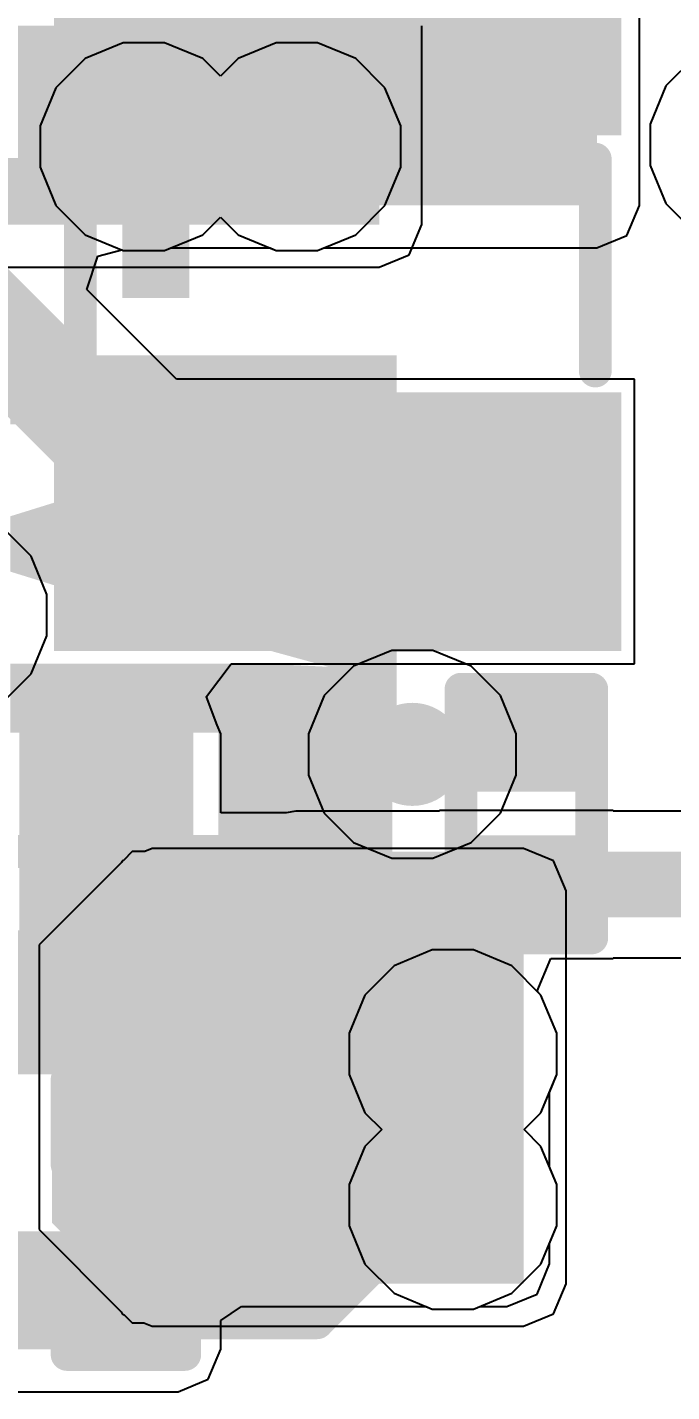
# Model space of a CAD drawing. Header units: inches. Extents: x 0 to 5429, y 0 to 5429.
# Drawn here: x 3.48 to 5.98, y 21.6 to 26.9 of the extents above; entities that cross this region are included whole.
import ezdxf

# ---------------------------------------------------------------- set-up
doc = ezdxf.new("R2010")
doc.units = ezdxf.units.IN
for name, color, linetype in [('Bottom Layer', 5, 'Continuous'), ('Bottom Overlay', 54, 'Continuous'), ('Bottom Paste', 16, 'Continuous'), ('Bottom Solder', 6, 'Continuous'), ('Ground', 16, 'Continuous'), ('Power', 76, 'Continuous'), ('Top Layer', 1, 'Continuous'), ('Top Overlay', 2, 'Continuous'), ('Top Paste', 8, 'Continuous'), ('Top Solder', 216, 'Continuous'), ('Via Holes', 16, 'Continuous')]:
    doc.layers.add(name, color=color, linetype=linetype)
doc.styles.add('Arial_Bold', font='', dxfattribs={"height": 0.2})
doc.styles.get('Arial_Bold').set_extended_font_data('Arial', bold=True)

# ---------------------------------------------------------------- blocks, each defined once
blk = doc.blocks.new('2_T____P___B_28')
at = {"layer": 'Bottom Layer'}
for points in [[(0.2857, 0.762), (-0.2857, 0.762), (-0.5715, 0.4763), (-0.5715, -0.4763), (-0.2857, -0.762), (0.2857, -0.762), (0.5715, -0.4763), (0.5715, 0.4763)], [(2.2858, 0.762), (1.7143, 0.762), (1.4285, 0.4763), (1.4285, -0.4763), (1.7143, -0.762), (2.2858, -0.762), (2.5715, -0.4763), (2.5715, 0.4763)]]:
    blk.add_hatch(color=5, dxfattribs=at).paths.add_polyline_path(points)
at = {"layer": 'Bottom Paste'}
for points in [[(0.2857, 0.762), (-0.2857, 0.762), (-0.5715, 0.4763), (-0.5715, -0.4763), (-0.2857, -0.762), (0.2857, -0.762), (0.5715, -0.4763), (0.5715, 0.4763)], [(2.2858, 0.762), (1.7143, 0.762), (1.4285, 0.4763), (1.4285, -0.4763), (1.7143, -0.762), (2.2858, -0.762), (2.5715, -0.4763), (2.5715, 0.4763)]]:
    blk.add_hatch(color=16, dxfattribs=at).paths.add_polyline_path(points)
at = {"layer": 'Bottom Solder'}
for points in [[(0.3366, 0.8636), (-0.3366, 0.8636), (-0.6731, 0.5271), (-0.6731, -0.5271), (-0.3366, -0.8636), (0.3366, -0.8636), (0.6731, -0.5271), (0.6731, 0.5271)], [(2.3366, 0.8636), (1.6635, 0.8636), (1.3269, 0.5271), (1.3269, -0.5271), (1.6635, -0.8636), (2.3366, -0.8636), (2.6731, -0.5271), (2.6731, 0.5271)]]:
    blk.add_hatch(color=6, dxfattribs=at).paths.add_polyline_path(points)
at = {"layer": 'Bottom Overlay', "const_width": 0.127}
for points in [[(-0.3556, 0.9144), (-0.7366, 0.5334)], [(2.3556, 0.9144), (-0.3556, 0.9144)], [(2.7366, 0.5334), (2.3556, 0.9144)], [(-0.7366, 0.5334), (-0.7366, -0.5334)], [(2.7366, 0.5334), (2.7366, -0.5334)], [(-0.3556, -0.9144), (-0.7366, -0.5334)], [(2.7366, -0.5334), (2.3556, -0.9144)], [(2.3556, -0.9144), (-0.3556, -0.9144)]]:
    blk.add_lwpolyline(points, dxfattribs=at)
at = {"layer": 'Bottom Overlay', "const_width": 0.0635}
for points in [[(-0.3874, 0.9144, 1), (-0.3239, 0.9144, 1)], [(-0.3874, 0.9144, 1), (-0.3239, 0.9144, 1)], [(2.3239, 0.9144, 1), (2.3874, 0.9144, 1)], [(2.3239, 0.9144, 1), (2.3874, 0.9144, 1)], [(-0.7683, 0.5334, 1), (-0.7048, 0.5334, 1)], [(-0.7683, 0.5334, 1), (-0.7048, 0.5334, 1)], [(2.7049, 0.5334, 1), (2.7684, 0.5334, 1)], [(2.7049, 0.5334, 1), (2.7684, 0.5334, 1)], [(-0.7683, -0.5334, 1), (-0.7048, -0.5334, 1)], [(-0.7683, -0.5334, 1), (-0.7048, -0.5334, 1)], [(2.7049, -0.5334, 1), (2.7684, -0.5334, 1)], [(2.7049, -0.5334, 1), (2.7684, -0.5334, 1)], [(-0.3874, -0.9144, 1), (-0.3239, -0.9144, 1)], [(-0.3874, -0.9144, 1), (-0.3239, -0.9144, 1)], [(2.3239, -0.9144, 1), (2.3874, -0.9144, 1)], [(2.3239, -0.9144, 1), (2.3874, -0.9144, 1)]]:
    blk.add_lwpolyline(points, format="xyb", close=True, dxfattribs=at)
blk = doc.blocks.new('R___0201_34')
at = {"layer": 'Top Layer'}
for points in [[(-0.41, 0.185), (-0.14, 0.185), (-0.14, -0.185), (-0.41, -0.185)], [(0.14, 0.185), (0.41, 0.185), (0.41, -0.185), (0.14, -0.185)]]:
    blk.add_hatch(color=1, dxfattribs=at).paths.add_polyline_path(points)
at = {"layer": 'Top Paste'}
for points in [[(-0.41, 0.185), (-0.14, 0.185), (-0.14, -0.185), (-0.41, -0.185)], [(0.14, 0.185), (0.41, 0.185), (0.41, -0.185), (0.14, -0.185)]]:
    blk.add_hatch(color=8, dxfattribs=at).paths.add_polyline_path(points)
at = {"layer": 'Top Solder'}
for points in [[(-0.465, 0.24), (-0.085, 0.24), (-0.085, -0.24), (-0.465, -0.24)], [(0.085, 0.24), (0.465, 0.24), (0.465, -0.24), (0.085, -0.24)]]:
    blk.add_hatch(color=216, dxfattribs=at).paths.add_polyline_path(points)
at = {"layer": 'Top Overlay', "const_width": 0.127}
for points in [[(0.4826, 0.254), (-0.4826, 0.254)], [(-0.4826, -0.254), (-0.4826, 0.254)], [(0.4826, -0.254), (0.4826, 0.254)], [(0.4826, -0.254), (-0.4826, -0.254)]]:
    blk.add_lwpolyline(points, dxfattribs=at)
at = {"layer": 'Top Overlay', "const_width": 0.0635}
for points in [[(-0.5143, 0.254, 1), (-0.4508, 0.254, 1)], [(-0.5143, 0.254, 1), (-0.4508, 0.254, 1)], [(0.4508, 0.254, 1), (0.5143, 0.254, 1)], [(0.4508, 0.254, 1), (0.5143, 0.254, 1)], [(-0.5143, -0.254, 1), (-0.4508, -0.254, 1)], [(-0.5143, -0.254, 1), (-0.4508, -0.254, 1)], [(0.4508, -0.254, 1), (0.5143, -0.254, 1)], [(0.4508, -0.254, 1), (0.5143, -0.254, 1)]]:
    blk.add_lwpolyline(points, format="xyb", close=True, dxfattribs=at)
blk = doc.blocks.new('DFN1006_3_45')
at = {"layer": 'Top Layer'}
for points in [[(-0.35, 0.55), (0.35, 0.55), (0.35, 0.15), (-0.35, 0.15)], [(-0.35, -0.15), (-0.1, -0.15), (-0.1, -0.55), (-0.35, -0.55)], [(0.1, -0.15), (0.35, -0.15), (0.35, -0.55), (0.1, -0.55)]]:
    blk.add_hatch(color=1, dxfattribs=at).paths.add_polyline_path(points)
at = {"layer": 'Top Paste'}
for points in [[(-0.35, 0.55), (0.35, 0.55), (0.35, 0.15), (-0.35, 0.15)], [(-0.35, -0.15), (-0.1, -0.15), (-0.1, -0.55), (-0.35, -0.55)], [(0.1, -0.15), (0.35, -0.15), (0.35, -0.55), (0.1, -0.55)]]:
    blk.add_hatch(color=8, dxfattribs=at).paths.add_polyline_path(points)
at = {"layer": 'Top Solder'}
for points in [[(-0.4516, 0.6516), (0.4516, 0.6516), (0.4516, 0.0484), (-0.4516, 0.0484)], [(-0.4516, -0.0484), (0.0016, -0.0484), (0.0016, -0.6516), (-0.4516, -0.6516)], [(-0.0016, -0.0484), (0.4516, -0.0484), (0.4516, -0.6516), (-0.0016, -0.6516)]]:
    blk.add_hatch(color=216, dxfattribs=at).paths.add_polyline_path(points)
at = {"layer": 'Top Overlay'}
for points, const_width in [([(-0.4572, 0.6604), (0.4572, 0.6604)], 0.127), ([(-0.4572, 0.6604), (-0.4572, -0.6604)], 0.127), ([(0.4572, 0.6604), (0.4572, -0.6604)], 0.127), ([(-0.7112, -0.2286), (-0.5842, -0.3556)], 0.1), ([(-0.7112, -0.2286), (-0.7112, -0.4826)], 0.1), ([(-0.5842, -0.3556), (-0.7112, -0.4826)], 0.1), ([(-0.4572, -0.6604), (0.4572, -0.6604)], 0.127)]:
    blk.add_lwpolyline(points, dxfattribs=dict(at, const_width=const_width))
for points, const_width in [([(-0.4889, 0.6604, 1), (-0.4254, 0.6604, 1)], 0.0635), ([(-0.4889, 0.6604, 1), (-0.4254, 0.6604, 1)], 0.0635), ([(0.4254, 0.6604, 1), (0.4889, 0.6604, 1)], 0.0635), ([(0.4254, 0.6604, 1), (0.4889, 0.6604, 1)], 0.0635), ([(-0.7362, -0.2286, 1), (-0.6862, -0.2286, 1)], 0.05), ([(-0.7362, -0.2286, 1), (-0.6862, -0.2286, 1)], 0.05), ([(-0.6092, -0.3556, 1), (-0.5592, -0.3556, 1)], 0.05), ([(-0.6092, -0.3556, 1), (-0.5592, -0.3556, 1)], 0.05), ([(-0.7362, -0.4826, 1), (-0.6862, -0.4826, 1)], 0.05), ([(-0.7362, -0.4826, 1), (-0.6862, -0.4826, 1)], 0.05), ([(-0.4889, -0.6604, 1), (-0.4254, -0.6604, 1)], 0.0635), ([(-0.4889, -0.6604, 1), (-0.4254, -0.6604, 1)], 0.0635), ([(0.4254, -0.6604, 1), (0.4889, -0.6604, 1)], 0.0635), ([(0.4254, -0.6604, 1), (0.4889, -0.6604, 1)], 0.0635)]:
    blk.add_lwpolyline(points, format="xyb", close=True, dxfattribs=dict(at, const_width=const_width))
blk = doc.blocks.new('SLO252012F4R7MTT_46')
at = {"layer": 'Top Layer'}
for points in [[(-1.4, 1), (-0.6, 1), (-0.6, -1), (-1.4, -1)], [(0.6, 1), (1.4, 1), (1.4, -1), (0.6, -1)]]:
    blk.add_hatch(color=1, dxfattribs=at).paths.add_polyline_path(points)
at = {"layer": 'Top Paste'}
for points in [[(-1.4, 1), (-0.6, 1), (-0.6, -1), (-1.4, -1)], [(0.6, 1), (1.4, 1), (1.4, -1), (0.6, -1)]]:
    blk.add_hatch(color=8, dxfattribs=at).paths.add_polyline_path(points)
at = {"layer": 'Top Solder'}
for points in [[(-1.5016, 1.1016), (-0.4984, 1.1016), (-0.4984, -1.1016), (-1.5016, -1.1016)], [(0.4984, 1.1016), (1.5016, 1.1016), (1.5016, -1.1016), (0.4984, -1.1016)]]:
    blk.add_hatch(color=216, dxfattribs=at).paths.add_polyline_path(points)
at = {"layer": 'Top Overlay', "const_width": 0.127}
for points in [[(0, 1), (-0.4064, 1)], [(0.4158, 1), (0, 1)], [(0, -1), (-0.4064, -1)], [(0.4158, -1), (0, -1)]]:
    blk.add_lwpolyline(points, dxfattribs=at)
at = {"layer": 'Top Overlay', "const_width": 0.0635}
for points in [[(-0.4381, 1, 1), (-0.3746, 1, 1)], [(-0.0318, 1, 1), (0.0318, 1, 1)], [(-0.0318, 1, 1), (0.0318, 1, 1)], [(0.3841, 1, 1), (0.4476, 1, 1)], [(-0.4381, -1, 1), (-0.3746, -1, 1)], [(-0.0318, -1, 1), (0.0318, -1, 1)], [(-0.0318, -1, 1), (0.0318, -1, 1)], [(0.3841, -1, 1), (0.4476, -1, 1)]]:
    blk.add_lwpolyline(points, format="xyb", close=True, dxfattribs=at)
blk = doc.blocks.new('CAP_0201_50')
at = {"layer": 'Top Layer'}
for points in [[(-0.45, 0.15), (-0.15, 0.15), (-0.15, -0.15), (-0.45, -0.15)], [(0.15, 0.15), (0.45, 0.15), (0.45, -0.15), (0.15, -0.15)]]:
    blk.add_hatch(color=1, dxfattribs=at).paths.add_polyline_path(points)
at = {"layer": 'Top Paste'}
for points in [[(-0.45, 0.15), (-0.15, 0.15), (-0.15, -0.15), (-0.45, -0.15)], [(0.15, 0.15), (0.45, 0.15), (0.45, -0.15), (0.15, -0.15)]]:
    blk.add_hatch(color=8, dxfattribs=at).paths.add_polyline_path(points)
at = {"layer": 'Top Solder'}
for points in [[(-0.505, 0.205), (-0.095, 0.205), (-0.095, -0.205), (-0.505, -0.205)], [(0.095, 0.205), (0.505, 0.205), (0.505, -0.205), (0.095, -0.205)]]:
    blk.add_hatch(color=216, dxfattribs=at).paths.add_polyline_path(points)
at = {"layer": 'Top Overlay', "const_width": 0.127}
for points in [[(-0.5334, -0.2286), (-0.5334, 0.2286)], [(-0.2032, 0.2286), (-0.5334, 0.2286)], [(0.5334, 0.2286), (0.2032, 0.2286)], [(0.5334, -0.2286), (0.5334, 0.2286)], [(-0.2032, -0.2286), (-0.5334, -0.2286)], [(0.5334, -0.2286), (0.2032, -0.2286)]]:
    blk.add_lwpolyline(points, dxfattribs=at)
at = {"layer": 'Top Overlay', "const_width": 0.0635}
for points in [[(-0.5651, 0.2286, 1), (-0.5016, 0.2286, 1)], [(-0.5651, 0.2286, 1), (-0.5016, 0.2286, 1)], [(-0.2349, 0.2286, 1), (-0.1714, 0.2286, 1)], [(0.1714, 0.2286, 1), (0.2349, 0.2286, 1)], [(0.5016, 0.2286, 1), (0.5651, 0.2286, 1)], [(0.5016, 0.2286, 1), (0.5651, 0.2286, 1)], [(-0.5651, -0.2286, 1), (-0.5016, -0.2286, 1)], [(-0.5651, -0.2286, 1), (-0.5016, -0.2286, 1)], [(-0.2349, -0.2286, 1), (-0.1714, -0.2286, 1)], [(0.1714, -0.2286, 1), (0.2349, -0.2286, 1)], [(0.5016, -0.2286, 1), (0.5651, -0.2286, 1)], [(0.5016, -0.2286, 1), (0.5651, -0.2286, 1)]]:
    blk.add_lwpolyline(points, format="xyb", close=True, dxfattribs=at)

msp = doc.modelspace()

# ---------------------------------------------------------------- hatches: boundary and pattern name
at = {"layer": 'Bottom Layer'}
for points in [[(0.2794, 26.1316), (4.8445, 26.1316), (4.8445, 26.9031), (0.2794, 26.9031)], [(3.9624, 22.0218), (5.405, 22.0218), (5.405, 23.5458), (3.9624, 23.5458)]]:
    msp.add_hatch(color=5, dxfattribs=at).paths.add_polyline_path(points)
h = msp.add_hatch(color=5, dxfattribs=at)
edge = h.paths.add_edge_path()
edge.add_arc((3.9308, 26.4342), 0.2, 0, 360)
h = msp.add_hatch(color=5, dxfattribs=at)
edge = h.paths.add_edge_path()
edge.add_arc((4.525, 26.4342), 0.2, 0, 360)
h = msp.add_hatch(color=5, dxfattribs=at)
edge = h.paths.add_edge_path()
edge.add_arc((4.973, 24.076), 0.2, 0, 360)
h = msp.add_hatch(color=5, dxfattribs=at)
edge = h.paths.add_edge_path()
edge.add_arc((5.1308, 22.9137), 0.2, 0, 360)
h = msp.add_hatch(color=5, dxfattribs=at)
edge = h.paths.add_edge_path()
edge.add_arc((5.1308, 22.3266), 0.2, 0, 360)
at = {"layer": 'Ground'}
h = msp.add_hatch(color=16, dxfattribs=at)
edge = h.paths.add_edge_path()
edge.add_arc((3.9308, 26.4342), 0.2, 0, 360)
h = msp.add_hatch(color=16, dxfattribs=at)
edge = h.paths.add_edge_path()
edge.add_arc((4.525, 26.4342), 0.2, 0, 360)
h = msp.add_hatch(color=16, dxfattribs=at)
edge = h.paths.add_edge_path()
edge.add_arc((4.973, 24.076), 0.2, 0, 360)
h = msp.add_hatch(color=16, dxfattribs=at)
edge = h.paths.add_edge_path()
edge.add_arc((5.1308, 22.9137), 0.2, 0, 360)
h = msp.add_hatch(color=16, dxfattribs=at)
edge = h.paths.add_edge_path()
edge.add_arc((5.1308, 22.3266), 0.2, 0, 360)
at = {"layer": 'Power'}
h = msp.add_hatch(color=76, dxfattribs=at)
edge = h.paths.add_edge_path()
edge.add_arc((3.9308, 26.4342), 0.2, 0, 360)
h = msp.add_hatch(color=76, dxfattribs=at)
edge = h.paths.add_edge_path()
edge.add_arc((4.525, 26.4342), 0.2, 0, 360)
h = msp.add_hatch(color=76, dxfattribs=at)
edge = h.paths.add_edge_path()
edge.add_arc((4.973, 24.076), 0.2, 0, 360)
h = msp.add_hatch(color=76, dxfattribs=at)
edge = h.paths.add_edge_path()
edge.add_arc((5.1308, 22.9137), 0.2, 0, 360)
h = msp.add_hatch(color=76, dxfattribs=at)
edge = h.paths.add_edge_path()
edge.add_arc((5.1308, 22.3266), 0.2, 0, 360)
at = {"layer": 'Top Layer'}
for points in [[(3.6403, 26.2059), (5.6896, 26.2059), (5.6896, 27.3812), (3.6403, 27.3812)], [(3.6068, 22.3774), (4.064, 22.3774), (4.064, 24.1554), (3.6068, 24.1554)], [(2.2098, 22.8346), (4.064, 22.8346), (4.064, 23.3934), (2.2098, 23.3934)], [(3.6068, 22.3774), (5.3405, 22.3774), (5.3405, 23.0103), (3.6068, 23.0103)], [(4.3094, 22.0985), (5.3405, 22.0985), (5.3405, 23.0103), (4.3094, 23.0103)], [(0.9144, 21.7678), (4.064, 21.7678), (4.064, 22.2257), (0.9144, 22.2257)]]:
    msp.add_hatch(color=1, dxfattribs=at).paths.add_polyline_path(points)
h = msp.add_hatch(color=1, dxfattribs=at)
edge = h.paths.add_edge_path()
edge.add_arc((3.9308, 26.4342), 0.2, 0, 360)
h = msp.add_hatch(color=1, dxfattribs=at)
edge = h.paths.add_edge_path()
edge.add_arc((4.525, 26.4342), 0.2, 0, 360)
h = msp.add_hatch(color=1, dxfattribs=at)
edge = h.paths.add_edge_path()
edge.add_arc((4.973, 24.076), 0.2, 0, 360)
h = msp.add_hatch(color=1, dxfattribs=at)
edge = h.paths.add_edge_path()
edge.add_arc((5.1308, 22.9137), 0.2, 0, 360)
h = msp.add_hatch(color=1, dxfattribs=at)
edge = h.paths.add_edge_path()
edge.add_arc((5.1308, 22.3266), 0.2, 0, 360)
at = {"layer": 'Via Holes'}
h = msp.add_hatch(color=7, dxfattribs=at)
edge = h.paths.add_edge_path()
edge.add_arc((3.9308, 26.4342), 0.1, 0, 360)
h = msp.add_hatch(color=7, dxfattribs=at)
edge = h.paths.add_edge_path()
edge.add_arc((4.525, 26.4342), 0.1, 0, 360)
h = msp.add_hatch(color=7, dxfattribs=at)
edge = h.paths.add_edge_path()
edge.add_arc((4.973, 24.076), 0.1, 0, 360)
h = msp.add_hatch(color=7, dxfattribs=at)
edge = h.paths.add_edge_path()
edge.add_arc((5.1308, 22.9137), 0.1, 0, 360)
h = msp.add_hatch(color=7, dxfattribs=at)
edge = h.paths.add_edge_path()
edge.add_arc((5.1308, 22.3266), 0.1, 0, 360)

# ---------------------------------------------------------------- linework, layer by layer
at = {"layer": 'Bottom Layer'}
for p, q in [((5.0095, 26.1316), (5.0095, 26.9031)), ((4.9611, 26.015), (5.0095, 26.1316)), ((4.8445, 25.9667), (4.9611, 26.015)), ((1.4096, 25.9667), (4.8445, 25.9667)), ((3.4923, 24.845), (3.3789, 24.9584)), ((3.5537, 24.6968), (3.4923, 24.845)), ((3.5537, 24.5364), (3.5537, 24.6968)), ((3.4923, 24.3882), (3.5537, 24.5364)), ((3.3789, 24.2748), (3.4923, 24.3882)), ((3.8855, 23.699), (3.8512, 23.6647)), ((3.9339, 23.699), (3.8855, 23.699)), ((3.9624, 23.7108), (3.9339, 23.699)), ((5.405, 23.7108), (3.9624, 23.7108)), ((5.5216, 23.6624), (5.405, 23.7108)), ((3.8435, 23.657), (3.5235, 23.337)), ((3.8458, 23.6624), (3.8435, 23.657)), ((3.8512, 23.6647), (3.8458, 23.6624)), ((5.57, 23.5458), (5.5216, 23.6624)), ((5.57, 22.0218), (5.57, 23.5458)), ((3.5235, 23.337), (3.5235, 22.2321)), ((3.5235, 22.2321), (3.8424, 21.9132)), ((5.5216, 21.9052), (5.57, 22.0218)), ((3.8424, 21.9132), (3.8458, 21.9052)), ((3.8458, 21.9052), (3.8538, 21.9018)), ((3.8538, 21.9018), (3.8855, 21.8702)), ((3.8855, 21.8702), (3.9303, 21.8702)), ((3.9303, 21.8702), (3.9624, 21.8568)), ((5.405, 21.8568), (5.5216, 21.9052)), ((3.9624, 21.8568), (5.405, 21.8568))]:
    msp.add_line(p, q, dxfattribs=at)
at = {"layer": 'Bottom Layer', "const_width": 0.3048}
for points in [[(4.2474, 22.7846), (4.3765, 22.9137)], [(4.3765, 22.9137), (5.1267, 22.9137)]]:
    msp.add_lwpolyline(points, dxfattribs=at)
at = {"layer": 'Bottom Layer', "const_width": 0.1524}
for points in [[(4.3003, 22.9137, 1), (4.4527, 22.9137, 1)], [(4.3003, 22.9137, 1), (4.4527, 22.9137, 1)], [(5.0505, 22.9137, 1), (5.2029, 22.9137, 1)], [(4.1712, 22.7846, 1), (4.3236, 22.7846, 1)]]:
    msp.add_lwpolyline(points, format="xyb", close=True, dxfattribs=at)
at = {"layer": 'Ground'}
for p, q in [((3.8506, 26.8374), (3.7024, 26.776)), ((4.011, 26.8374), (3.8506, 26.8374)), ((4.1592, 26.776), (4.011, 26.8374)), ((4.4448, 26.8374), (4.2966, 26.776)), ((4.6052, 26.8374), (4.4448, 26.8374)), ((4.7534, 26.776), (4.6052, 26.8374)), ((3.7024, 26.776), (3.589, 26.6626)), ((4.2279, 26.7073), (4.1592, 26.776)), ((4.2966, 26.776), (4.2279, 26.7073)), ((4.8668, 26.6626), (4.7534, 26.776)), ((3.589, 26.6626), (3.5276, 26.5144)), ((4.9282, 26.5144), (4.8668, 26.6626)), ((3.5276, 26.5144), (3.5276, 26.354)), ((4.9282, 26.354), (4.9282, 26.5144)), ((3.5276, 26.354), (3.589, 26.2058)), ((4.8668, 26.2058), (4.9282, 26.354)), ((3.589, 26.2058), (3.7024, 26.0924)), ((4.1592, 26.0924), (4.2279, 26.1611)), ((4.2279, 26.1611), (4.2966, 26.0924)), ((4.7534, 26.0924), (4.8668, 26.2058)), ((3.7024, 26.0924), (3.8506, 26.031)), ((4.011, 26.031), (4.1592, 26.0924)), ((4.2966, 26.0924), (4.4448, 26.031)), ((4.6052, 26.031), (4.7534, 26.0924)), ((3.8506, 26.031), (4.011, 26.031)), ((4.4448, 26.031), (4.6052, 26.031)), ((3.4923, 24.845), (3.3789, 24.9584)), ((3.5537, 24.6968), (3.4923, 24.845)), ((3.5537, 24.5364), (3.5537, 24.6968)), ((3.4923, 24.3882), (3.5537, 24.5364)), ((3.3789, 24.2748), (3.4923, 24.3882)), ((5.0506, 23.3169), (4.9024, 23.2555)), ((5.211, 23.3169), (5.0506, 23.3169)), ((5.3592, 23.2555), (5.211, 23.3169)), ((4.9024, 23.2555), (4.789, 23.1421)), ((5.4726, 23.1421), (5.3592, 23.2555)), ((4.789, 23.1421), (4.7276, 22.9939)), ((5.534, 22.9939), (5.4726, 23.1421)), ((4.7276, 22.9939), (4.7276, 22.8335)), ((5.534, 22.8335), (5.534, 22.9939)), ((4.7276, 22.8335), (4.789, 22.6853)), ((5.4726, 22.6853), (5.534, 22.8335)), ((4.789, 22.6853), (4.8541, 22.6201)), ((5.4075, 22.6201), (5.4726, 22.6853)), ((4.8541, 22.6201), (4.789, 22.555)), ((5.4726, 22.555), (5.4075, 22.6201)), ((4.789, 22.555), (4.7276, 22.4068)), ((5.534, 22.4068), (5.4726, 22.555)), ((4.7276, 22.4068), (4.7276, 22.2464)), ((5.534, 22.2464), (5.534, 22.4068)), ((4.7276, 22.2464), (4.789, 22.0982)), ((5.4726, 22.0982), (5.534, 22.2464)), ((4.789, 22.0982), (4.9024, 21.9848)), ((5.3592, 21.9848), (5.4726, 22.0982)), ((4.9024, 21.9848), (5.0506, 21.9234)), ((5.211, 21.9234), (5.3592, 21.9848)), ((5.0506, 21.9234), (5.211, 21.9234))]:
    msp.add_line(p, q, dxfattribs=at)
at = {"layer": 'Power'}
for p, q in [((3.8506, 26.8374), (3.7024, 26.776)), ((4.011, 26.8374), (3.8506, 26.8374)), ((4.1592, 26.776), (4.011, 26.8374)), ((4.4448, 26.8374), (4.2966, 26.776)), ((4.6052, 26.8374), (4.4448, 26.8374)), ((4.7534, 26.776), (4.6052, 26.8374)), ((3.7024, 26.776), (3.589, 26.6626)), ((4.2279, 26.7073), (4.1592, 26.776)), ((4.2966, 26.776), (4.2279, 26.7073)), ((4.8668, 26.6626), (4.7534, 26.776)), ((6.0708, 26.7832), (5.9574, 26.6698)), ((3.589, 26.6626), (3.5276, 26.5144)), ((4.9282, 26.5144), (4.8668, 26.6626)), ((5.9574, 26.6698), (5.896, 26.5216)), ((3.5276, 26.5144), (3.5276, 26.354)), ((4.9282, 26.354), (4.9282, 26.5144)), ((5.896, 26.5216), (5.896, 26.3612)), ((3.5276, 26.354), (3.589, 26.2058)), ((4.8668, 26.2058), (4.9282, 26.354)), ((5.896, 26.3612), (5.9574, 26.213)), ((5.9574, 26.213), (6.0708, 26.0996)), ((3.589, 26.2058), (3.7024, 26.0924)), ((4.1592, 26.0924), (4.2279, 26.1611)), ((4.2279, 26.1611), (4.2966, 26.0924)), ((4.7534, 26.0924), (4.8668, 26.2058)), ((3.7024, 26.0924), (3.8506, 26.031)), ((4.011, 26.031), (4.1592, 26.0924)), ((4.2966, 26.0924), (4.4448, 26.031)), ((4.6052, 26.031), (4.7534, 26.0924)), ((3.8506, 26.031), (4.011, 26.031)), ((4.4448, 26.031), (4.6052, 26.031)), ((3.4923, 24.845), (3.3789, 24.9584)), ((3.5537, 24.6968), (3.4923, 24.845)), ((3.5537, 24.5364), (3.5537, 24.6968)), ((3.4923, 24.3882), (3.5537, 24.5364)), ((4.8928, 24.4792), (4.7446, 24.4178)), ((5.0532, 24.4792), (4.8928, 24.4792)), ((5.2014, 24.4178), (5.0532, 24.4792)), ((4.7446, 24.4178), (4.6311, 24.3044)), ((5.3148, 24.3044), (5.2014, 24.4178)), ((3.3789, 24.2748), (3.4923, 24.3882)), ((4.6311, 24.3044), (4.5698, 24.1562)), ((5.3762, 24.1562), (5.3148, 24.3044)), ((4.5698, 24.1562), (4.5698, 23.9958)), ((5.3762, 23.9958), (5.3762, 24.1562)), ((4.5698, 23.9958), (4.6311, 23.8476)), ((5.3148, 23.8476), (5.3762, 23.9958)), ((4.6311, 23.8476), (4.7446, 23.7342)), ((5.2014, 23.7342), (5.3148, 23.8476)), ((4.7446, 23.7342), (4.8928, 23.6728)), ((5.0532, 23.6728), (5.2014, 23.7342)), ((4.8928, 23.6728), (5.0532, 23.6728)), ((5.0506, 23.3169), (4.9024, 23.2555)), ((5.211, 23.3169), (5.0506, 23.3169)), ((5.3592, 23.2555), (5.211, 23.3169)), ((4.9024, 23.2555), (4.789, 23.1421)), ((5.4726, 23.1421), (5.3592, 23.2555)), ((4.789, 23.1421), (4.7276, 22.9939)), ((5.534, 22.9939), (5.4726, 23.1421)), ((4.7276, 22.9939), (4.7276, 22.8335)), ((5.534, 22.8335), (5.534, 22.9939)), ((4.7276, 22.8335), (4.789, 22.6853)), ((5.4726, 22.6853), (5.534, 22.8335)), ((4.789, 22.6853), (4.8541, 22.6201)), ((5.4075, 22.6201), (5.4726, 22.6853)), ((4.8541, 22.6201), (4.789, 22.555)), ((5.4726, 22.555), (5.4075, 22.6201)), ((4.789, 22.555), (4.7276, 22.4068)), ((5.534, 22.4068), (5.4726, 22.555)), ((4.7276, 22.4068), (4.7276, 22.2464)), ((5.534, 22.2464), (5.534, 22.4068)), ((4.7276, 22.2464), (4.789, 22.0982)), ((5.4726, 22.0982), (5.534, 22.2464)), ((4.789, 22.0982), (4.9024, 21.9848)), ((5.3592, 21.9848), (5.4726, 22.0982)), ((4.9024, 21.9848), (5.0506, 21.9234)), ((5.211, 21.9234), (5.3592, 21.9848)), ((5.0506, 21.9234), (5.211, 21.9234))]:
    msp.add_line(p, q, dxfattribs=at)
at = {"layer": 'Top Layer'}
for p, q in [((5.8546, 26.2059), (5.8546, 27.3812)), ((5.8062, 26.0892), (5.8546, 26.2059)), ((5.6896, 26.0409), (5.8062, 26.0892)), ((3.7092, 25.8794), (3.7518, 26.009)), ((3.7518, 26.009), (3.8446, 26.0335)), ((3.8446, 26.0335), (3.8506, 26.031)), ((3.8506, 26.031), (4.011, 26.031)), ((4.011, 26.031), (4.0349, 26.0409)), ((4.0349, 26.0409), (4.4209, 26.0409)), ((4.4209, 26.0409), (4.4448, 26.031)), ((4.4448, 26.031), (4.6052, 26.031)), ((4.6052, 26.031), (4.6291, 26.0409)), ((4.6291, 26.0409), (5.6896, 26.0409)), ((4.0568, 25.5317), (3.7092, 25.8794)), ((5.8359, 25.5317), (4.0568, 25.5317)), ((5.8359, 24.4269), (5.8359, 25.5317)), ((4.1732, 24.2999), (4.2698, 24.4269)), ((4.2698, 24.4269), (5.8359, 24.4269)), ((4.1736, 24.2986), (4.1732, 24.2999)), ((4.2151, 24.1888), (4.1736, 24.2986)), ((4.1736, 24.2986), (4.1736, 24.2986)), ((4.229, 24.1554), (4.2151, 24.1888)), ((4.229, 23.8486), (4.229, 24.1554)), ((4.4836, 23.8486), (4.229, 23.8486)), ((4.5212, 23.8561), (4.4836, 23.8486)), ((5.0784, 23.8561), (4.5212, 23.8561)), ((5.7532, 23.8586), (5.0784, 23.8586)), ((5.0784, 23.8586), (5.0784, 23.8561)), ((5.7532, 23.8561), (5.7532, 23.8586)), ((7.1061, 23.8561), (5.7532, 23.8561)), ((5.4579, 23.1568), (5.5105, 23.2838)), ((5.5105, 23.2838), (5.7532, 23.2838)), ((5.7532, 23.2838), (5.7532, 23.2863)), ((5.7532, 23.2863), (7.1061, 23.2863)), ((5.4726, 23.1421), (5.4579, 23.1568)), ((5.534, 22.9939), (5.4726, 23.1421)), ((5.534, 22.8335), (5.534, 22.9939)), ((5.5054, 22.7645), (5.534, 22.8335)), ((5.5054, 22.4758), (5.5054, 22.7645)), ((5.534, 22.4068), (5.5054, 22.4758)), ((5.534, 22.2464), (5.534, 22.4068)), ((5.5054, 22.1774), (5.534, 22.2464)), ((5.5054, 22.0985), (5.5054, 22.1774)), ((5.4571, 21.9819), (5.5054, 22.0985)), ((5.3405, 21.9336), (5.4571, 21.9819)), ((4.229, 21.8798), (4.3094, 21.9336)), ((4.3094, 21.9336), (5.0261, 21.9336)), ((5.0261, 21.9336), (5.0506, 21.9234)), ((5.0506, 21.9234), (5.211, 21.9234)), ((5.211, 21.9234), (5.2355, 21.9336)), ((5.2355, 21.9336), (5.3405, 21.9336)), ((4.229, 21.7678), (4.229, 21.8798)), ((4.1806, 21.6512), (4.229, 21.7678)), ((2.9814, 21.6028), (4.064, 21.6028)), ((4.064, 21.6028), (4.1806, 21.6512))]:
    msp.add_line(p, q, dxfattribs=at)
for points, const_width in [([(2.3931, 26.6827), (3.8867, 25.1891)], 0.4064), ([(3.8867, 25.1761), (3.8867, 25.1891)], 0.4064), ([(3.8867, 25.1761), (3.9057, 25.1571)], 0.4064), ([(3.9057, 25.1571), (4.6835, 25.1571)], 0.4064), ([(3.827, 23.8032), (3.839, 23.7911)], 0.3048), ([(3.839, 23.1598), (3.839, 23.7911)], 0.3048), ([(4.5212, 23.5712), (5.4158, 23.5712)], 0.254), ([(5.4158, 23.5712), (7.3914, 23.5712)], 0.254), ([(3.839, 23.1598), (3.8569, 23.142)], 0.3048), ([(3.8354, 22.86), (3.8891, 22.9137)], 0.3048), ([(3.8891, 22.9137), (5.1308, 22.9137)], 0.3048)]:
    msp.add_lwpolyline(points, dxfattribs=dict(at, const_width=const_width))
for points, const_width in [([(3.7851, 25.1891, 1), (3.9883, 25.1891, 1)], 0.2032), ([(3.7851, 25.1891, 1), (3.9883, 25.1891, 1)], 0.2032), ([(3.7851, 25.1761, 1), (3.9883, 25.1761, 1)], 0.2032), ([(3.7851, 25.1761, 1), (3.9883, 25.1761, 1)], 0.2032), ([(3.8041, 25.1571, 1), (4.0073, 25.1571, 1)], 0.2032), ([(3.8041, 25.1571, 1), (4.0073, 25.1571, 1)], 0.2032), ([(4.5819, 25.1571, 1), (4.7851, 25.1571, 1)], 0.2032), ([(3.7508, 23.8032, 1), (3.9032, 23.8032, 1)], 0.1524), ([(3.7628, 23.7911, 1), (3.9152, 23.7911, 1)], 0.1524), ([(3.7628, 23.7911, 1), (3.9152, 23.7911, 1)], 0.1524), ([(4.4577, 23.5712, 1), (4.5847, 23.5712, 1)], 0.127), ([(5.3523, 23.5712, 1), (5.4793, 23.5712, 1)], 0.127), ([(5.3523, 23.5712, 1), (5.4793, 23.5712, 1)], 0.127), ([(3.7628, 23.1598, 1), (3.9152, 23.1598, 1)], 0.1524), ([(3.7628, 23.1598, 1), (3.9152, 23.1598, 1)], 0.1524), ([(3.7807, 23.142, 1), (3.9331, 23.142, 1)], 0.1524), ([(3.8129, 22.9137, 1), (3.9653, 22.9137, 1)], 0.1524), ([(3.8129, 22.9137, 1), (3.9653, 22.9137, 1)], 0.1524), ([(5.0546, 22.9137, 1), (5.207, 22.9137, 1)], 0.1524), ([(3.7592, 22.86, 1), (3.9116, 22.86, 1)], 0.1524)]:
    msp.add_lwpolyline(points, format="xyb", close=True, dxfattribs=dict(at, const_width=const_width))

# ---------------------------------------------------------------- block references
for name, p, rotation in [('SLO252012F4R7MTT_46', (4.6835, 25.9793), 270), ('R___0201_34', (5.4158, 23.8462), 270), ('DFN1006_3_45', (4.1712, 23.7962), 90), ('2_T____P___B_28', (4.2474, 22.7846), 180), ('CAP_0201_50', (3.8608, 22.2806), 270)]:
    msp.add_blockref(name, p, dxfattribs=dict(rotation=rotation))

# ---------------------------------------------------------------- texts
at = {"layer": 'Bottom Overlay', "style": 'Arial_Bold', "text_generation_flag": 2}
msp.add_text('M-', height=1.5, rotation=270, dxfattribs=at).set_placement((3.412, 24.0198))

doc.saveas('drawing.dxf')
